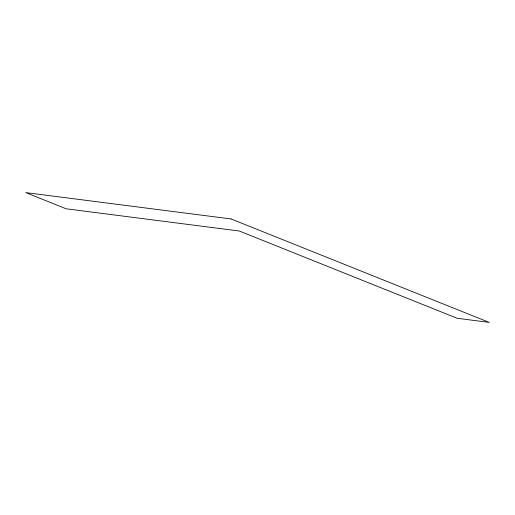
<?xml version="1.0" encoding="UTF-8"?>
<svg xmlns="http://www.w3.org/2000/svg" width="515" height="515" viewBox="0 0 515 515"><rect width="100%" height="100%" fill="white"/><g stroke="black" fill="none" stroke-linecap="round" stroke-linejoin="round"><path stroke-width="0.77" d="M231.068 218.952L25.75 192.604L66.158 208.794L239.34 231.023L457.12 318.276L489.25 322.396L231.068 218.952"/></g></svg>
